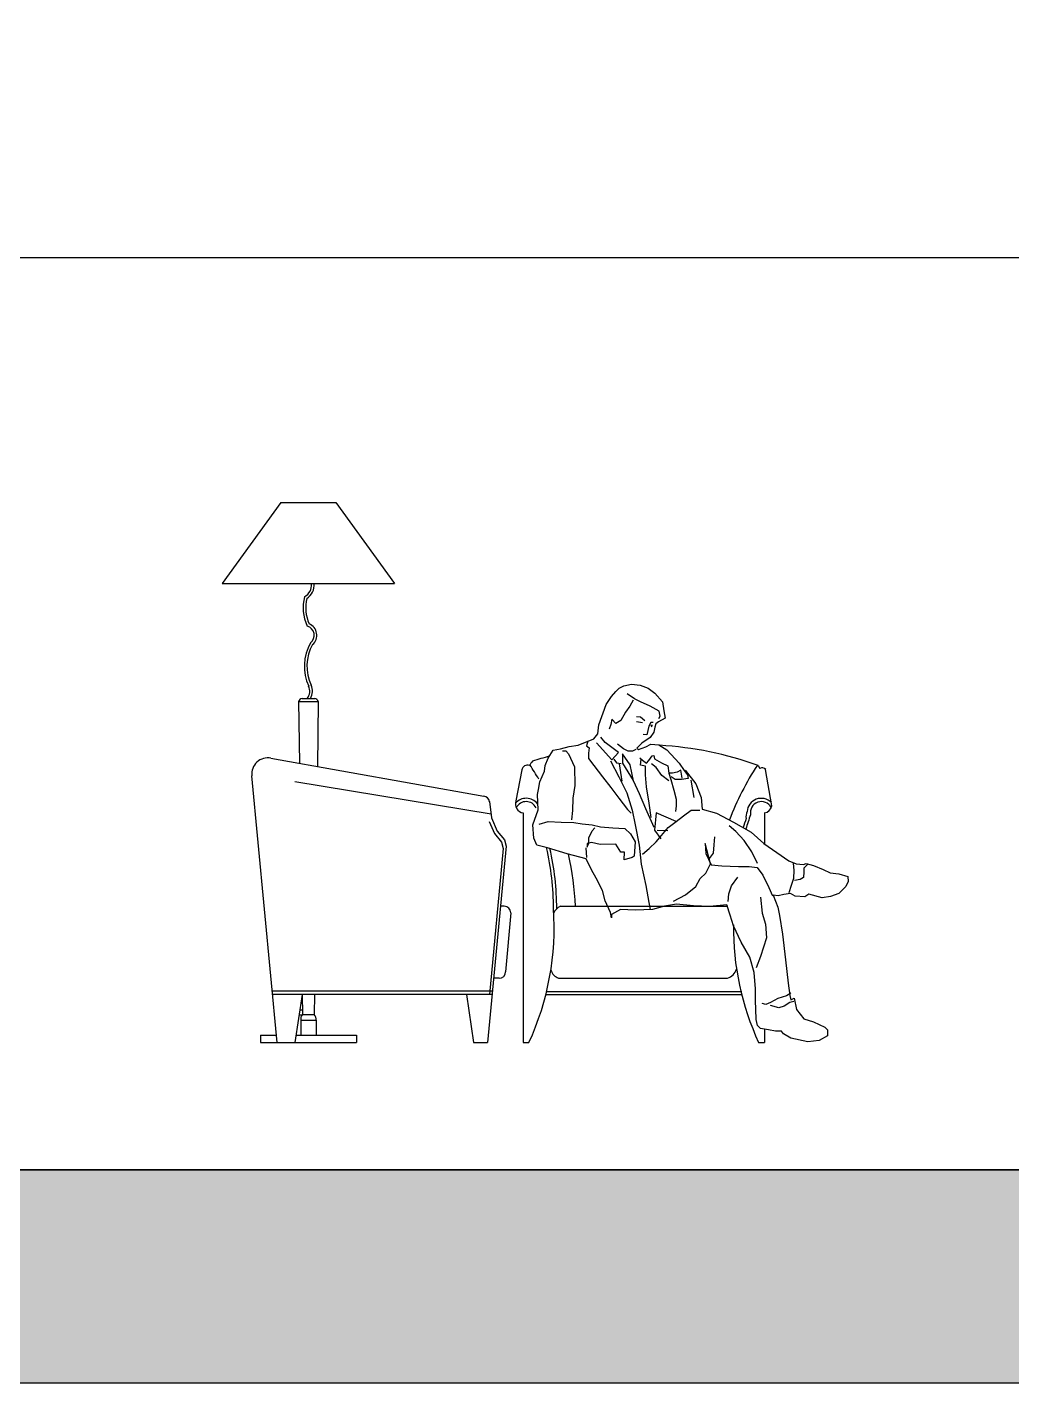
# Model space of a CAD drawing. Header units: millimetres. Extents: x 4532 to 35436, y 20123 to 38427.
# Drawn here: x 22735 to 25745, y 20123 to 24265 of the extents above; entities that cross this region are included whole.
import ezdxf

# ---------------------------------------------------------------- set-up
doc = ezdxf.new("R2010")
doc.units = ezdxf.units.MM
doc.layers.add('www.cad-blocks.net', color=7, linetype='Continuous')

# ---------------------------------------------------------------- blocks, each defined once
blk = doc.blocks.new('A$C0DCF6C46')
for p, q in [((179.4, 1650), (0, 1402.3)), ((179.4, 1650), (0, 1402.3)), ((179.4, 1650), (347.3, 1650)), ((179.4, 1650), (347.3, 1650)), ((347.3, 1650), (526.7, 1402.3)), ((347.3, 1650), (526.7, 1402.3)), ((0, 1402.3), (526.7, 1402.3)), ((0, 1402.3), (526.7, 1402.3)), ((1202.6, 1072.4), (1213.4, 1083.3)), ((1202.6, 1072.4), (1213.4, 1083.3)), ((1213.4, 1083.3), (1227.6, 1090.4)), ((1213.4, 1083.3), (1227.6, 1090.4)), ((1227.6, 1090.4), (1251, 1095.4)), ((1227.6, 1090.4), (1251, 1095.4)), ((1251, 1095.4), (1277.5, 1092)), ((1251, 1095.4), (1277.5, 1092)), ((1277.5, 1092), (1301.8, 1082.8)), ((1277.5, 1092), (1301.8, 1082.8)), ((1301.8, 1082.8), (1321.9, 1067.8)), ((1301.8, 1082.8), (1321.9, 1067.8)), ((233.4, 1042.3), (293.3, 1042.3)), ((233.4, 1042.3), (235.7, 853.7)), ((233.4, 1042.3), (293.3, 1042.3)), ((233.4, 1042.3), (235.7, 853.7)), ((244, 1051.7), (282.6, 1051.7)), ((244, 1051.7), (282.6, 1051.7)), ((293.3, 1042.3), (290.8, 843.9)), ((293.3, 1042.3), (290.8, 843.9)), ((1173.6, 1032.9), (1189.7, 1057.2)), ((1173.6, 1032.9), (1189.7, 1057.2)), ((1189.7, 1057.2), (1202.6, 1072.4)), ((1189.7, 1057.2), (1202.6, 1072.4)), ((1259.7, 1050.3), (1237.5, 1065.3)), ((1259.7, 1050.3), (1237.5, 1065.3)), ((1255.9, 1046.6), (1245.7, 1027.6)), ((1255.9, 1046.6), (1245.7, 1027.6)), ((1278.7, 1041.6), (1259.7, 1050.3)), ((1278.7, 1041.6), (1259.7, 1050.3)), ((1308.3, 1028.1), (1278.7, 1041.6)), ((1308.3, 1028.1), (1278.7, 1041.6)), ((1321.9, 1067.8), (1345.5, 1041.1)), ((1321.9, 1067.8), (1345.5, 1041.1)), ((1345.5, 1041.1), (1350.1, 1013.5)), ((1345.5, 1041.1), (1350.1, 1013.5)), ((1150.8, 970.5), (1173.6, 1032.9)), ((1150.8, 970.5), (1173.6, 1032.9)), ((1232.3, 1009.1), (1218.3, 983.7)), ((1232.3, 1009.1), (1218.3, 983.7)), ((1245.7, 1027.6), (1232.3, 1009.1)), ((1245.7, 1027.6), (1232.3, 1009.1)), ((1277.8, 994.4), (1265.6, 995)), ((1277.8, 994.4), (1265.6, 995)), ((1291.5, 983.2), (1277.8, 994.4)), ((1291.5, 983.2), (1277.8, 994.4)), ((1335.8, 1012.5), (1308.3, 1028.1)), ((1335.8, 1012.5), (1308.3, 1028.1)), ((1334, 990.3), (1338.8, 997.1)), ((1334, 990.3), (1338.8, 997.1)), ((1338.8, 997.1), (1335.8, 1012.5)), ((1338.8, 997.1), (1335.8, 1012.5)), ((1350.1, 1013.5), (1354.2, 991.7)), ((1350.1, 1013.5), (1354.2, 991.7)), ((1147.4, 942.9), (1150.8, 970.5)), ((1147.4, 942.9), (1150.8, 970.5)), ((1188, 972.3), (1182.6, 958)), ((1188, 972.3), (1182.6, 958)), ((1190.8, 987.7), (1188, 972.3)), ((1190.8, 987.7), (1188, 972.3)), ((1202.9, 975.4), (1190.8, 987.7)), ((1202.9, 975.4), (1190.8, 987.7)), ((1218.3, 983.7), (1202.9, 975.4)), ((1218.3, 983.7), (1202.9, 975.4)), ((1266, 980.7), (1284.6, 977.9)), ((1266, 980.7), (1284.6, 977.9)), ((1304.1, 966.6), (1297.6, 940.6)), ((1304.1, 966.6), (1297.6, 940.6)), ((1309.5, 977.7), (1304.1, 966.6)), ((1309.5, 977.7), (1304.1, 966.6)), ((1309.4, 969), (1312.6, 964.7)), ((1314.7, 968.9), (1309.4, 969)), ((1309.4, 969), (1312.6, 964.7)), ((1314.7, 968.9), (1309.4, 969)), ((1317.5, 977.7), (1309.5, 977.7)), ((1317.5, 977.7), (1309.5, 977.7)), ((1322.1, 963.3), (1318.8, 948.5)), ((1322.1, 963.3), (1318.8, 948.5)), ((1324.9, 973.9), (1322.1, 963.3)), ((1324.9, 973.9), (1322.1, 963.3)), ((1333.4, 980.2), (1324.9, 973.9)), ((1333.4, 980.2), (1324.9, 973.9)), ((1354.2, 991.7), (1333.4, 980.2)), ((1354.2, 991.7), (1333.4, 980.2)), ((1087.8, 908.4), (1135.7, 928.2)), ((1087.8, 908.4), (1135.7, 928.2)), ((1117, 920.9), (1113.7, 907.1)), ((1117, 920.9), (1113.7, 907.1)), ((1135.7, 928.2), (1147.4, 942.9)), ((1135.7, 928.2), (1147.4, 942.9)), ((1190.9, 864.1), (1144, 915.9)), ((1190.9, 864.1), (1144, 915.9)), ((1170.4, 917.1), (1156.8, 933.1)), ((1170.4, 917.1), (1156.8, 933.1)), ((1211.2, 886.7), (1170.4, 917.1)), ((1211.2, 886.7), (1170.4, 917.1)), ((1225.9, 897.6), (1208.3, 912.3)), ((1225.9, 897.6), (1208.3, 912.3)), ((1282.5, 914.8), (1267, 899.5)), ((1282.5, 914.8), (1267, 899.5)), ((1307.6, 932.1), (1282.5, 914.8)), ((1307.6, 932.1), (1282.5, 914.8)), ((1297.6, 940.6), (1286.8, 941.4)), ((1297.6, 940.6), (1286.8, 941.4)), ((1295.1, 904.1), (1310, 911.9)), ((1295.1, 904.1), (1310, 911.9)), ((1318.8, 948.5), (1307.6, 932.1)), ((1318.8, 948.5), (1307.6, 932.1)), ((1310, 911.9), (1334.4, 909.6)), ((1310, 911.9), (1334.4, 909.6)), ((995.7, 868.8), (1011.8, 893.6)), ((995.7, 868.8), (1011.8, 893.6)), ((1011.8, 893.6), (1033.6, 897.7)), ((1011.8, 893.6), (1033.6, 897.7)), ((1033.6, 897.7), (1060.7, 904.4)), ((1033.6, 897.7), (1060.7, 904.4)), ((1039.9, 891.8), (1050.5, 891.7)), ((1039.9, 891.8), (1050.5, 891.7)), ((1050.5, 891.7), (1058.4, 882.1)), ((1050.5, 891.7), (1058.4, 882.1)), ((1058.4, 882.1), (1076.1, 842.2)), ((1058.4, 882.1), (1076.1, 842.2)), ((1060.7, 904.4), (1087.8, 908.4)), ((1060.7, 904.4), (1087.8, 908.4)), ((1113.7, 907.1), (1121.7, 900.7)), ((1113.7, 907.1), (1121.7, 900.7)), ((1119.4, 884.3), (1119.3, 867.8)), ((1119.4, 884.3), (1119.3, 867.8)), ((1121.7, 900.7), (1119.4, 884.3)), ((1121.7, 900.7), (1119.4, 884.3)), ((1211.2, 886.7), (1190.9, 864.1)), ((1211.2, 886.7), (1190.9, 864.1)), ((1222.8, 881.9), (1223.6, 853.9)), ((1247, 848.8), (1222.8, 881.9)), ((1222.8, 881.9), (1223.6, 853.9)), ((1247, 848.8), (1222.8, 881.9)), ((1240.6, 890.8), (1225.9, 897.6)), ((1240.6, 890.8), (1225.9, 897.6)), ((1254.3, 890.2), (1240.6, 890.8)), ((1254.3, 890.2), (1240.6, 890.8)), ((1264.4, 895.9), (1254.3, 890.2)), ((1264.4, 895.9), (1254.3, 890.2)), ((1267, 899.5), (1271.7, 895.8)), ((1267, 899.5), (1271.7, 895.8)), ((1271.7, 895.8), (1295.1, 904.1)), ((1271.7, 895.8), (1295.1, 904.1)), ((1303.8, 861.6), (1313.5, 875.8)), ((1303.8, 861.6), (1313.5, 875.8)), ((1313.5, 875.8), (1318.8, 876.9)), ((1313.5, 875.8), (1318.8, 876.9)), ((1318.8, 876.9), (1321.4, 867.3)), ((1318.8, 876.9), (1321.4, 867.3)), ((1334.4, 909.6), (1359.2, 894.6)), ((1334.4, 909.6), (1359.2, 894.6)), ((1359.2, 894.6), (1384, 866.8)), ((1359.2, 894.6), (1384, 866.8)), ((148.7, 869.2), (799.3, 753.3)), ((148.7, 869.2), (799.3, 753.3)), ((970.2, 796.3), (984.8, 829.6)), ((970.2, 796.3), (984.8, 829.6)), ((984.8, 829.6), (986.5, 846.6)), ((984.8, 829.6), (986.5, 846.6)), ((986.5, 846.6), (995.7, 868.8)), ((986.5, 846.6), (995.7, 868.8)), ((1076.1, 842.2), (1077.8, 785.9)), ((1076.1, 842.2), (1077.8, 785.9)), ((1119.3, 867.8), (1135.5, 846.5)), ((1119.3, 867.8), (1135.5, 846.5)), ((1135.5, 846.5), (1162.3, 812.3)), ((1135.5, 846.5), (1162.3, 812.3)), ((1186.6, 860.4), (1212.2, 811.9)), ((1186.6, 860.4), (1212.2, 811.9)), ((1196.7, 865.6), (1204.6, 855)), ((1196.7, 865.6), (1204.6, 855)), ((1204.6, 855), (1219.4, 853.2)), ((1204.6, 855), (1219.4, 853.2)), ((1213.6, 851.7), (1221.1, 799.1)), ((1213.6, 851.7), (1221.1, 799.1)), ((1223.6, 853.9), (1255.4, 801.3)), ((1223.6, 853.9), (1255.4, 801.3)), ((1257.2, 799.9), (1247, 848.8)), ((1257.2, 799.9), (1247, 848.8)), ((1275.8, 869.8), (1284.7, 863.3)), ((1275.8, 869.8), (1284.7, 863.3)), ((1278.8, 848), (1280, 865.5)), ((1278.8, 848), (1280, 865.5)), ((1293.6, 844.7), (1278.8, 848)), ((1293.6, 844.7), (1278.8, 848)), ((1284.7, 863.3), (1296.3, 854.2)), ((1284.7, 863.3), (1296.3, 854.2)), ((1293.9, 818.2), (1293.6, 844.7)), ((1293.9, 818.2), (1293.6, 844.7)), ((1296.3, 854.2), (1303.8, 861.6)), ((1296.3, 854.2), (1303.8, 861.6)), ((1325.9, 840.7), (1312.2, 852)), ((1325.9, 840.7), (1312.2, 852)), ((1321.4, 867.3), (1342.5, 854.4)), ((1321.4, 867.3), (1342.5, 854.4)), ((1343.2, 816.2), (1325.9, 840.7)), ((1343.2, 816.2), (1325.9, 840.7)), ((1342.5, 854.4), (1362, 845.8)), ((1342.5, 854.4), (1362, 845.8)), ((1362, 845.8), (1365, 822.9)), ((1362, 845.8), (1365, 822.9)), ((1384, 866.8), (1396.6, 853.4)), ((1384, 866.8), (1396.6, 853.4)), ((1401.2, 832.2), (1390.5, 825.9)), ((1401.2, 832.2), (1390.5, 825.9)), ((1396.6, 853.4), (1411.8, 831)), ((1396.6, 853.4), (1411.8, 831)), ((1405.2, 808.3), (1401.2, 832.2)), ((1405.2, 808.3), (1401.2, 832.2)), ((1411.8, 831), (1422.3, 818.2)), ((1411.8, 831), (1422.3, 818.2)), ((1414.4, 832.1), (1447.5, 790.5)), ((1414.4, 832.1), (1447.5, 790.5)), ((167.7, 0), (90.2, 815.3)), ((167.7, 0), (90.2, 815.3)), ((821.8, 697.8), (222.3, 796.3)), ((821.8, 697.8), (222.3, 796.3)), ((966.3, 773.5), (970.2, 796.3)), ((966.3, 773.5), (970.2, 796.3)), ((1162.3, 812.3), (1187.5, 779.8)), ((1162.3, 812.3), (1187.5, 779.8)), ((1212.2, 811.9), (1236.7, 763.5)), ((1212.2, 811.9), (1236.7, 763.5)), ((1275.4, 760.5), (1257.2, 799.9)), ((1275.4, 760.5), (1257.2, 799.9)), ((1296.3, 781), (1293.9, 818.2)), ((1296.3, 781), (1293.9, 818.2)), ((1364.9, 799.6), (1343.2, 816.2)), ((1364.9, 799.6), (1343.2, 816.2)), ((1376.2, 822.8), (1365, 822.9)), ((1365, 822.9), (1371.3, 804.3)), ((1376.2, 822.8), (1365, 822.9)), ((1365, 822.9), (1371.3, 804.3)), ((1371.3, 804.3), (1380.5, 770.8)), ((1371.3, 804.3), (1380.5, 770.8)), ((1384, 803.7), (1372.4, 811.7)), ((1384, 803.7), (1372.4, 811.7)), ((1390.5, 825.9), (1376.2, 822.8)), ((1390.5, 825.9), (1376.2, 822.8)), ((1403.6, 803.5), (1384, 803.7)), ((1403.6, 803.5), (1384, 803.7)), ((1423.8, 807.1), (1403.6, 803.5)), ((1423.8, 807.1), (1403.6, 803.5)), ((1422.3, 818.2), (1423.8, 807.1)), ((1422.3, 818.2), (1423.8, 807.1)), ((1431.7, 801.7), (1440.8, 748.6)), ((1431.7, 801.7), (1440.8, 748.6)), ((1447.5, 790.5), (1463.6, 748.4)), ((1447.5, 790.5), (1463.6, 748.4)), ((963, 758.2), (966.3, 773.5)), ((963, 758.2), (966.3, 773.5)), ((965.8, 711), (963, 758.2)), ((965.8, 711), (963, 758.2)), ((1071.1, 747.3), (1070.3, 709.1)), ((1071.1, 747.3), (1070.3, 709.1)), ((1077.8, 785.9), (1071.1, 747.3)), ((1077.8, 785.9), (1071.1, 747.3)), ((1187.5, 779.8), (1212.2, 747.2)), ((1187.5, 779.8), (1212.2, 747.2)), ((1212.2, 747.2), (1239, 712)), ((1212.2, 747.2), (1239, 712)), ((1236.7, 763.5), (1253.3, 709.8)), ((1236.7, 763.5), (1253.3, 709.8)), ((1294.7, 714.7), (1275.4, 760.5)), ((1294.7, 714.7), (1275.4, 760.5)), ((1304.4, 731.6), (1296.3, 781)), ((1304.4, 731.6), (1296.3, 781)), ((1380.5, 770.8), (1387.2, 743.7)), ((1380.5, 770.8), (1387.2, 743.7)), ((1463.6, 748.4), (1467.1, 713.4)), ((1463.6, 748.4), (1467.1, 713.4)), ((816.5, 736.2), (823.2, 687.2)), ((816.5, 736.2), (823.2, 687.2)), ((949, 665.5), (965.8, 711)), ((949, 665.5), (965.8, 711)), ((1070.3, 709.1), (1067.4, 681)), ((1070.3, 709.1), (1067.4, 681)), ((1239, 712), (1250, 700.8)), ((1239, 712), (1250, 700.8)), ((1253.3, 709.8), (1262, 665.7)), ((1253.3, 709.8), (1262, 665.7)), ((1319.7, 657.3), (1294.7, 714.7)), ((1319.7, 657.3), (1294.7, 714.7)), ((1310.9, 687.6), (1304.4, 731.6)), ((1310.9, 687.6), (1304.4, 731.6)), ((1387.1, 723), (1385.3, 706.1)), ((1387.1, 723), (1385.3, 706.1)), ((1387.2, 743.7), (1387.1, 723)), ((1387.2, 743.7), (1387.1, 723)), ((1410.2, 693.1), (1433.6, 709.9)), ((1410.2, 693.1), (1433.6, 709.9)), ((1433.6, 709.9), (1459.6, 709.7)), ((1433.6, 709.9), (1459.6, 709.7)), ((1467.1, 713.4), (1510.5, 701.4)), ((1467.1, 713.4), (1510.5, 701.4)), ((816.1, 675.1), (831.6, 638.4)), ((816.1, 675.1), (831.6, 638.4)), ((823.2, 687.2), (840.7, 645.7)), ((823.2, 687.2), (840.7, 645.7)), ((952.4, 624.6), (949, 665.5)), ((952.4, 624.6), (949, 665.5)), ((968.1, 667.4), (995.8, 675.7)), ((968.1, 667.4), (995.8, 675.7)), ((995.8, 675.7), (1036.1, 673.3)), ((995.8, 675.7), (1036.1, 673.3)), ((1036.1, 673.3), (1074.2, 672.4)), ((1036.1, 673.3), (1074.2, 672.4)), ((1074.2, 672.4), (1099.7, 668.5)), ((1074.2, 672.4), (1099.7, 668.5)), ((1099.7, 668.5), (1130.9, 665.6)), ((1099.7, 668.5), (1130.9, 665.6)), ((1130.9, 665.6), (1156.4, 659.6)), ((1130.9, 665.6), (1156.4, 659.6)), ((1262, 665.7), (1274.2, 603)), ((1262, 665.7), (1274.2, 603)), ((1325.9, 701.8), (1321.2, 649.3)), ((1325.9, 701.8), (1321.2, 649.3)), ((1387.8, 675.8), (1325.9, 701.8)), ((1387.8, 675.8), (1325.9, 701.8)), ((1362.7, 657.4), (1387.8, 675.8)), ((1362.7, 657.4), (1387.8, 675.8)), ((1387.8, 675.8), (1410.2, 693.1)), ((1387.8, 675.8), (1410.2, 693.1)), ((1510.5, 701.4), (1562.3, 673.9)), ((1510.5, 701.4), (1562.3, 673.9)), ((1562.3, 673.9), (1616.6, 642.7)), ((1562.3, 673.9), (1616.6, 642.7)), ((831.6, 638.4), (853.4, 612.1)), ((831.6, 638.4), (853.4, 612.1)), ((840.7, 645.7), (862.6, 619.4)), ((840.7, 645.7), (862.6, 619.4)), ((961.2, 603.3), (952.4, 624.6)), ((961.2, 603.3), (952.4, 624.6)), ((1119.9, 607.9), (1120.6, 625.4)), ((1119.9, 607.9), (1120.6, 625.4)), ((1120.6, 625.4), (1130.3, 647.1)), ((1120.6, 625.4), (1130.3, 647.1)), ((1130.3, 647.1), (1138.8, 656.6)), ((1130.3, 647.1), (1138.8, 656.6)), ((1156.4, 659.6), (1194, 656.7)), ((1156.4, 659.6), (1194, 656.7)), ((1194, 656.7), (1230, 653.7)), ((1194, 656.7), (1230, 653.7)), ((1230, 653.7), (1248, 637.7)), ((1230, 653.7), (1248, 637.7)), ((1248, 637.7), (1261.6, 613.2)), ((1248, 637.7), (1261.6, 613.2)), ((1321.2, 649.3), (1340.1, 623.1)), ((1321.2, 649.3), (1340.1, 623.1)), ((1325.7, 613.7), (1342.9, 632.7)), ((1325.7, 613.7), (1342.9, 632.7)), ((1361.5, 647.4), (1329.7, 647.6)), ((1361.5, 647.4), (1329.7, 647.6)), ((1342.9, 632.7), (1362.7, 657.4)), ((1342.9, 632.7), (1362.7, 657.4)), ((1503.4, 603.8), (1505.1, 628.7)), ((1503.4, 603.8), (1505.1, 628.7)), ((1569.5, 644.7), (1548.9, 662.4)), ((1569.5, 644.7), (1548.9, 662.4)), ((1595.2, 618), (1569.5, 644.7)), ((1595.2, 618), (1569.5, 644.7)), ((1616.6, 642.7), (1655.6, 607.9)), ((1616.6, 642.7), (1655.6, 607.9)), ((867.8, 600.3), (810.7, 0)), ((867.8, 600.3), (810.7, 0)), ((858.7, 592.9), (816.6, 146.6)), ((858.7, 592.9), (816.6, 146.6)), ((853.4, 612.1), (858.7, 592.9)), ((853.4, 612.1), (858.7, 592.9)), ((862.6, 619.4), (867.8, 600.3)), ((862.6, 619.4), (867.8, 600.3)), ((994.1, 595.1), (961.2, 603.3)), ((994.1, 595.1), (961.2, 603.3)), ((1053.9, 576.6), (994.1, 595.1)), ((1053.9, 576.6), (994.1, 595.1)), ((1111.3, 595.2), (1113.2, 565.5)), ((1111.3, 595.2), (1113.2, 565.5)), ((1115.1, 607.9), (1115, 596.8)), ((1115.1, 607.9), (1115, 596.8)), ((1128.9, 611.5), (1115.1, 607.9)), ((1128.9, 611.5), (1115.1, 607.9)), ((1115.6, 599.4), (1119.9, 607.9)), ((1115.6, 599.4), (1119.9, 607.9)), ((1154.9, 605), (1128.9, 611.5)), ((1154.9, 605), (1128.9, 611.5)), ((1202.6, 606.7), (1154.9, 605)), ((1202.6, 606.7), (1154.9, 605)), ((1217.8, 581.7), (1202.6, 606.7)), ((1217.8, 581.7), (1202.6, 606.7)), ((1228.9, 581.6), (1217.8, 581.7)), ((1228.9, 581.6), (1217.8, 581.7)), ((1228.2, 558.8), (1228.9, 581.6)), ((1228.2, 558.8), (1228.9, 581.6)), ((1261.6, 613.2), (1259.1, 569.7)), ((1261.6, 613.2), (1259.1, 569.7)), ((1274.2, 603), (1280.6, 545.6)), ((1274.2, 603), (1280.6, 545.6)), ((1284.6, 575.8), (1304.9, 592.7)), ((1284.6, 575.8), (1304.9, 592.7)), ((1304.9, 592.7), (1325.7, 613.7)), ((1304.9, 592.7), (1325.7, 613.7)), ((1475.8, 608.8), (1478.2, 578)), ((1491.8, 546.1), (1475.8, 608.8)), ((1475.8, 608.8), (1478.2, 578)), ((1491.8, 546.1), (1475.8, 608.8)), ((1501, 578.9), (1503.4, 603.8)), ((1501, 578.9), (1503.4, 603.8)), ((1618.8, 582.8), (1595.2, 618)), ((1618.8, 582.8), (1595.2, 618)), ((1635.5, 547.1), (1618.8, 582.8)), ((1635.5, 547.1), (1618.8, 582.8)), ((1655.6, 607.9), (1695.2, 580.6)), ((1655.6, 607.9), (1695.2, 580.6)), ((1695.2, 580.6), (1732.1, 555.4)), ((1695.2, 580.6), (1732.1, 555.4)), ((1112.1, 561.3), (1053.9, 576.6)), ((1112.1, 561.3), (1053.9, 576.6)), ((1128.3, 528.3), (1112.1, 561.3)), ((1128.3, 528.3), (1112.1, 561.3)), ((1252.7, 566), (1228.2, 558.8)), ((1252.7, 566), (1228.2, 558.8)), ((1259.1, 569.7), (1252.7, 566)), ((1259.1, 569.7), (1252.7, 566)), ((1280.6, 545.6), (1294.5, 479.8)), ((1280.6, 545.6), (1294.5, 479.8)), ((1478.2, 578), (1493.9, 543.4)), ((1478.2, 578), (1493.9, 543.4)), ((1478.3, 517.6), (1491.8, 546.1)), ((1478.3, 517.6), (1491.8, 546.1)), ((1489.2, 562.6), (1501, 578.9)), ((1489.2, 562.6), (1501, 578.9)), ((1493.9, 543.4), (1527.3, 540.5)), ((1493.9, 543.4), (1527.3, 540.5)), ((1527.3, 540.5), (1578.2, 538)), ((1527.3, 540.5), (1578.2, 538)), ((1732.1, 555.4), (1753.8, 546.2)), ((1732.1, 555.4), (1753.8, 546.2)), ((1747.8, 525.5), (1746.4, 548.4)), ((1747.8, 525.5), (1746.4, 548.4)), ((1753.8, 546.2), (1776.6, 543.9)), ((1753.8, 546.2), (1776.6, 543.9)), ((1776.6, 543.9), (1784.6, 547)), ((1776.6, 543.9), (1784.6, 547)), ((1788.3, 543.8), (1777, 533.3)), ((1788.3, 543.8), (1777, 533.3)), ((1784.6, 547), (1807.3, 541.5)), ((1784.6, 547), (1807.3, 541.5)), ((1807.3, 541.5), (1836.4, 528.5)), ((1807.3, 541.5), (1836.4, 528.5)), ((1142.4, 502.7), (1128.3, 528.3)), ((1142.4, 502.7), (1128.3, 528.3)), ((1162.3, 464.9), (1142.4, 502.7)), ((1162.3, 464.9), (1142.4, 502.7)), ((1447.7, 477), (1460.7, 501.8)), ((1447.7, 477), (1460.7, 501.8)), ((1460.7, 501.8), (1478.3, 517.6)), ((1460.7, 501.8), (1478.3, 517.6)), ((1556.5, 478.8), (1575.3, 505.7)), ((1556.5, 478.8), (1575.3, 505.7)), ((1578.2, 538), (1610.5, 537.7)), ((1578.2, 538), (1610.5, 537.7)), ((1610.5, 537.7), (1634.4, 534.9)), ((1610.5, 537.7), (1634.4, 534.9)), ((1634.4, 534.9), (1652.2, 511.4)), ((1634.4, 534.9), (1652.2, 511.4)), ((1652.2, 511.4), (1671, 474.2)), ((1652.2, 511.4), (1671, 474.2)), ((1740, 481), (1747.1, 502.7)), ((1740, 481), (1747.1, 502.7)), ((1747.1, 502.7), (1747.8, 525.5)), ((1747.1, 502.7), (1747.8, 525.5)), ((1766.2, 498.3), (1749.2, 494.8)), ((1766.2, 498.3), (1749.2, 494.8)), ((1776.8, 504.6), (1766.2, 498.3)), ((1776.8, 504.6), (1766.2, 498.3)), ((1777, 522.1), (1776.8, 504.6)), ((1777, 522.1), (1776.8, 504.6)), ((1777, 533.3), (1777, 522.1)), ((1777, 533.3), (1777, 522.1)), ((1836.4, 528.5), (1857.6, 518.8)), ((1836.4, 528.5), (1857.6, 518.8)), ((1857.6, 518.8), (1884.1, 516)), ((1857.6, 518.8), (1884.1, 516)), ((1884.1, 516), (1912.1, 507.8)), ((1884.1, 516), (1912.1, 507.8)), ((1912.1, 507.8), (1913, 492.4)), ((1912.1, 507.8), (1913, 492.4)), ((1170.5, 433.5), (1162.3, 464.9)), ((1170.5, 433.5), (1162.3, 464.9)), ((1294.5, 479.8), (1303.6, 427.7)), ((1294.5, 479.8), (1303.6, 427.7)), ((1415.7, 451.8), (1447.7, 477)), ((1415.7, 451.8), (1447.7, 477)), ((1547.8, 455), (1556.5, 478.8)), ((1547.8, 455), (1556.5, 478.8)), ((1671, 474.2), (1681.4, 448.6)), ((1671, 474.2), (1681.4, 448.6)), ((1732.4, 458.3), (1740, 481)), ((1732.4, 458.3), (1740, 481)), ((1884.1, 456), (1859.1, 446.7)), ((1884.1, 456), (1859.1, 446.7)), ((1906, 476.6), (1884.1, 456)), ((1906, 476.6), (1884.1, 456)), ((1913, 492.4), (1906, 476.6)), ((1913, 492.4), (1906, 476.6)), ((862, 416.6), (851.4, 416.6)), ((862, 416.6), (851.4, 416.6)), ((1186.7, 397.9), (1170.5, 433.5)), ((1186.7, 397.9), (1170.5, 433.5)), ((1303.6, 427.7), (1308.2, 407)), ((1303.6, 427.7), (1308.2, 407)), ((1351.8, 416.7), (1315.1, 406.4)), ((1351.8, 416.7), (1315.1, 406.4)), ((1388.4, 423.3), (1351.8, 416.7)), ((1388.4, 423.3), (1351.8, 416.7)), ((1379, 432.4), (1415.7, 451.8)), ((1379, 432.4), (1415.7, 451.8)), ((1440.4, 418.1), (1388.4, 423.3)), ((1440.4, 418.1), (1388.4, 423.3)), ((1490.2, 415.6), (1440.4, 418.1)), ((1490.2, 415.6), (1440.4, 418.1)), ((1542.2, 420.5), (1490.2, 415.6)), ((1542.2, 420.5), (1490.2, 415.6)), ((1552.6, 389.1), (1542.2, 420.5)), ((1552.6, 389.1), (1542.2, 420.5)), ((1546.6, 431.1), (1547.8, 455)), ((1546.6, 431.1), (1547.8, 455)), ((1645.3, 444.1), (1649.7, 395.3)), ((1645.3, 444.1), (1649.7, 395.3)), ((1683.6, 450.7), (1697.6, 414)), ((1699.5, 448.5), (1683.6, 450.7)), ((1683.6, 450.7), (1697.6, 414)), ((1699.5, 448.5), (1683.6, 450.7)), ((1715.9, 452.6), (1699.5, 448.5)), ((1715.9, 452.6), (1699.5, 448.5)), ((1736.6, 455.1), (1715.9, 452.6)), ((1736.6, 455.1), (1715.9, 452.6)), ((1750.9, 447.5), (1736.6, 455.1)), ((1750.9, 447.5), (1736.6, 455.1)), ((1780.1, 445.7), (1750.9, 447.5)), ((1780.1, 445.7), (1750.9, 447.5)), ((1792.3, 453.6), (1780.1, 445.7)), ((1792.3, 453.6), (1780.1, 445.7)), ((1833.1, 442.1), (1792.3, 453.6)), ((1833.1, 442.1), (1792.3, 453.6)), ((1859.1, 446.7), (1833.1, 442.1)), ((1859.1, 446.7), (1833.1, 442.1)), ((882, 396.6), (866.1, 216.6)), ((882, 396.6), (866.1, 216.6)), ((1189.7, 380.9), (1186.7, 397.9)), ((1189.7, 380.9), (1186.7, 397.9)), ((1189.8, 391.5), (1189.7, 380.9)), ((1189.8, 391.5), (1189.7, 380.9)), ((1217.5, 406.6), (1189.8, 391.5)), ((1217.5, 406.6), (1189.8, 391.5)), ((1262, 404.2), (1217.5, 406.6)), ((1262, 404.2), (1217.5, 406.6)), ((1315.1, 406.4), (1262, 404.2)), ((1315.1, 406.4), (1262, 404.2)), ((1563, 357.2), (1552.6, 389.1)), ((1563, 357.2), (1552.6, 389.1)), ((1649.7, 395.3), (1660.1, 361.8)), ((1649.7, 395.3), (1660.1, 361.8)), ((1697.6, 414), (1703.2, 388)), ((1697.6, 414), (1703.2, 388)), ((1703.2, 388), (1711.8, 331.7)), ((1703.2, 388), (1711.8, 331.7)), ((1585.9, 307.2), (1563, 357.2)), ((1585.9, 307.2), (1563, 357.2)), ((1660.1, 361.8), (1662.9, 319.9)), ((1660.1, 361.8), (1662.9, 319.9)), ((1711.8, 331.7), (1721.8, 252.6)), ((1711.8, 331.7), (1721.8, 252.6)), ((1612.6, 261.4), (1585.9, 307.2)), ((1612.6, 261.4), (1585.9, 307.2)), ((1662.9, 319.9), (1645.5, 263.2)), ((1662.9, 319.9), (1645.5, 263.2)), ((1625.5, 214.1), (1612.6, 261.4)), ((1625.5, 214.1), (1612.6, 261.4)), ((1645.5, 263.2), (1632, 228.9)), ((1645.5, 263.2), (1632, 228.9)), ((1721.8, 252.6), (1729.7, 181.9)), ((1721.8, 252.6), (1729.7, 181.9)), ((1629.9, 164.2), (1625.5, 214.1)), ((1629.9, 164.2), (1625.5, 214.1)), ((846.1, 196.6), (829.9, 196.6)), ((846.1, 196.6), (829.9, 196.6)), ((1729.7, 181.9), (1734.7, 143.7)), ((1729.7, 181.9), (1734.7, 143.7)), ((825, 157.1), (152.8, 157.1)), ((825, 157.1), (152.8, 157.1)), ((825, 146.6), (153.8, 146.6)), ((825, 146.6), (153.8, 146.6)), ((243.8, 146.6), (221.9, 0)), ((243.8, 146.6), (221.9, 0)), ((244.6, 146.6), (245.3, 86.3)), ((244.6, 146.6), (245.3, 86.3)), ((282.1, 146.6), (281.3, 86.3)), ((282.1, 146.6), (281.3, 86.3)), ((746.4, 146.6), (768.4, 0)), ((746.4, 146.6), (768.4, 0)), ((1630.1, 127.6), (1629.9, 164.2)), ((1630.1, 127.6), (1629.9, 164.2)), ((1631, 102.1), (1630.1, 127.6)), ((1631, 102.1), (1630.1, 127.6)), ((1698.1, 135), (1675.7, 123)), ((1698.1, 135), (1675.7, 123)), ((1724.1, 142.7), (1698.1, 135)), ((1724.1, 142.7), (1698.1, 135)), ((1737.4, 151.1), (1724.1, 142.7)), ((1737.4, 151.1), (1724.1, 142.7)), ((1734.7, 143.7), (1737.8, 131)), ((1734.7, 143.7), (1737.8, 131)), ((1747.3, 126.1), (1735.1, 122.5)), ((1747.3, 126.1), (1735.1, 122.5)), ((1737.8, 131), (1747.9, 135.7)), ((1737.8, 131), (1747.9, 135.7)), ((1747.9, 135.7), (1755.6, 101.1)), ((1747.9, 135.7), (1755.6, 101.1)), ((234.6, 85), (244.2, 85)), ((234.6, 85), (244.2, 85)), ((236.8, 100), (245.2, 100)), ((236.8, 100), (245.2, 100)), ((245.3, 86.3), (281.3, 86.3)), ((245.3, 86.3), (281.3, 86.3)), ((1632.3, 70.8), (1631, 102.1)), ((1632.3, 70.8), (1631, 102.1)), ((1661.3, 116.7), (1650.2, 119.5)), ((1661.3, 116.7), (1650.2, 119.5)), ((1675.7, 123), (1661.3, 116.7)), ((1675.7, 123), (1661.3, 116.7)), ((1701, 106.3), (1675.6, 113.9)), ((1701, 106.3), (1675.6, 113.9)), ((1717, 111.5), (1701, 106.3)), ((1717, 111.5), (1701, 106.3)), ((1735.1, 122.5), (1717, 111.5)), ((1735.1, 122.5), (1717, 111.5)), ((1755.6, 101.1), (1777.7, 72.3)), ((1755.6, 101.1), (1777.7, 72.3)), ((239.8, 68.3), (239.8, 22.5)), ((239.8, 68.3), (286.9, 68.3)), ((239.8, 68.3), (239.8, 22.5)), ((239.8, 68.3), (286.9, 68.3)), ((286.9, 68.3), (286.9, 22.5)), ((286.9, 68.3), (286.9, 22.5)), ((1635.9, 52.2), (1632.3, 70.8)), ((1635.9, 52.2), (1632.3, 70.8)), ((1645.4, 43.1), (1635.9, 52.2)), ((1645.4, 43.1), (1635.9, 52.2)), ((1669.2, 38.7), (1645.4, 43.1)), ((1669.2, 38.7), (1645.4, 43.1)), ((1777.7, 72.3), (1806.8, 63.6)), ((1777.7, 72.3), (1806.8, 63.6)), ((1806.8, 63.6), (1841.7, 47.4)), ((1806.8, 63.6), (1841.7, 47.4)), ((1841.7, 47.4), (1849.6, 39.4)), ((1841.7, 47.4), (1849.6, 39.4)), ((116.8, 22.5), (116.8, 0)), ((116.8, 22.5), (165.6, 22.5)), ((116.8, 22.5), (116.8, 0)), ((116.8, 22.5), (165.6, 22.5)), ((225.2, 22.5), (409.9, 22.5)), ((225.2, 22.5), (409.9, 22.5)), ((409.9, 22.5), (409.9, 0)), ((409.9, 22.5), (409.9, 0)), ((1691.4, 35.3), (1669.2, 38.7)), ((1691.4, 35.3), (1669.2, 38.7)), ((1709, 35.2), (1691.4, 35.3)), ((1709, 35.2), (1691.4, 35.3)), ((1715.3, 26.6), (1709, 35.2)), ((1715.3, 26.6), (1709, 35.2)), ((1738, 13.7), (1715.3, 26.6)), ((1738, 13.7), (1715.3, 26.6)), ((1789.3, 2.7), (1738, 13.7)), ((1789.3, 2.7), (1738, 13.7)), ((1824.4, 6.7), (1789.3, 2.7)), ((1824.4, 6.7), (1789.3, 2.7)), ((1849.4, 20.8), (1824.4, 6.7)), ((1849.4, 20.8), (1824.4, 6.7)), ((1849.6, 39.4), (1849.4, 20.8)), ((1849.6, 39.4), (1849.4, 20.8)), ((116.8, 0), (409.9, 0)), ((116.8, 0), (409.9, 0))]:
    blk.add_line(p, q)
at = {"linetype": 'Continuous'}
for p, q in [((915.2, 833), (897.4, 738.2)), ((915.2, 833), (897.4, 738.2)), ((1637.6, 846.8), (1643.1, 837.5)), ((1637.6, 846.8), (1643.1, 837.5)), ((1680.1, 723.7), (1660.3, 834.6)), ((1680.1, 723.7), (1660.3, 834.6)), ((919.8, 701.9), (919.8, 0)), ((919.8, 701.9), (919.8, 0)), ((1656.8, 701.9), (1656.8, 607.1)), ((1656.8, 701.9), (1656.8, 607.1)), ((1033.5, 416.6), (1544.9, 416.6)), ((1033.5, 416.6), (1544.9, 416.6)), ((1028.1, 196.6), (1544.2, 196.6)), ((1028.1, 196.6), (1544.2, 196.6)), ((989.7, 156.6), (1587.6, 156.6)), ((989.7, 156.6), (1587.6, 156.6)), ((989.7, 146.6), (1587.6, 146.6)), ((989.7, 146.6), (1587.6, 146.6)), ((1656.8, 41), (1656.8, 0)), ((1656.8, 41), (1656.8, 0)), ((919.8, 0), (937.1, 0)), ((919.8, 0), (937.1, 0)), ((1639.4, 0), (1656.8, 0)), ((1639.4, 0), (1656.8, 0))]:
    blk.add_line(p, q, dxfattribs=at)
for centre, radius, start, end in [((232.2, 1398.2), 40.9, 298.591, 4.7801), ((232.2, 1398.2), 40.9, 298.591, 4.7801), ((232.2, 1398.2), 48.9, 302.7794, 4.7801), ((232.2, 1398.2), 48.9, 302.7794, 4.7801), ((374.6, 1328.2), 127.4, 164.5089, 205.7991), ((374.6, 1328.2), 127.4, 164.5089, 205.7991), ((374.6, 1328.2), 119.4, 166.0279, 204.234), ((374.6, 1328.2), 119.4, 166.0279, 204.234), ((251.6, 1244.5), 29.4, 308.7103, 73.8033), ((251.6, 1244.5), 29.4, 308.7103, 73.8033), ((251.6, 1244.5), 37.4, 311.1929, 67.9822), ((251.6, 1244.5), 37.4, 311.1929, 67.9822), ((395.6, 1149.4), 144.8, 150.115, 204.7751), ((395.6, 1149.4), 144.8, 150.115, 204.7751), ((395.6, 1149.4), 136.8, 150.7005, 204.7627), ((395.6, 1149.4), 136.8, 150.7005, 204.7627), ((231.9, 1073.6), 35.6, 321.9956, 25.2261), ((231.9, 1073.6), 35.6, 321.9956, 25.2261), ((231.9, 1073.6), 43.6, 329.6961, 25.182), ((231.9, 1073.6), 43.6, 329.6961, 25.182), ((246.1, 1038.6), 13.2, 98.8052, 163.9237), ((246.1, 1038.6), 13.2, 98.8052, 163.9237), ((280.6, 1038.6), 13.2, 16.0763, 81.1948), ((280.6, 1038.6), 13.2, 16.0763, 81.1948), ((139.9, 820), 50, 79.8912, 185.4337), ((139.9, 820), 50, 79.8912, 185.4337), ((796.6, 733.4), 20, 7.8584, 82.4843), ((796.6, 733.4), 20, 7.8584, 82.4843), ((2392.2, 407.9), 838, 160.7403, 162.7196), ((2392.2, 407.9), 838, 160.7403, 162.7196), ((862, 396.6), 20, 0, 90), ((862, 396.6), 20, 0, 90), ((846.1, 216.6), 20, 270, 0), ((846.1, 216.6), 20, 270, 0), ((262.7, 71.1), 23.1, 138.7741, 186.8798), ((262.7, 71.1), 23.1, 138.7741, 186.8798), ((263.9, 71.1), 23.1, 353.1202, 41.2259), ((263.9, 71.1), 23.1, 353.1202, 41.2259)]:
    blk.add_arc(centre, radius, start, end)
for centre, radius, start, end in [((1273.4, -169.1), 1079.2, 104.7019, 107.5271), ((1273.4, -169.1), 1079.2, 104.7019, 107.5271), ((1273.4, -169.1), 1079.2, 70.279, 86.636), ((1273.4, -169.1), 1079.2, 70.279, 86.636), ((933.1, 829.6), 18.2, 70.9411, 169.1012), ((933.1, 829.6), 18.2, 70.9411, 169.1012), ((1047.8, 778.9), 128.2, 140.7938, 148.0496), ((1047.8, 778.9), 128.2, 140.7938, 148.0496), ((241, 385.5), 838.8, 30.0042, 33.5227), ((241, 385.5), 838.8, 30.0042, 33.5227), ((2335, 385.5), 838.2, 146.5555, 159.4144), ((2335, 385.5), 838.2, 146.5555, 159.4144), ((1650.3, 825), 14.4, 42.1894, 120.2274), ((1650.3, 825), 14.4, 42.1894, 120.2274), ((929, 702.9), 43.5, 37.8135, 139.3209), ((929, 702.9), 43.5, 37.8135, 139.3209), ((1647.6, 702.9), 43.5, 45.0789, 176.3198), ((1647.6, 702.9), 43.5, 45.0789, 176.3198), ((923.6, 729.2), 27.6, 161.105, 262.178), ((923.6, 729.2), 27.6, 161.105, 262.178), ((929, 702.9), 33.5, 26.3854, 153.1276), ((929, 702.9), 33.5, 26.3854, 153.1276), ((1639.4, 689.8), 38.7, 155.7528, 188.1441), ((1639.4, 689.8), 38.7, 155.7528, 188.1441), ((1647.6, 702.9), 33.5, 26.8724, 191.3689), ((1647.6, 702.9), 33.5, 26.8724, 191.3689), ((1653, 729.2), 27.6, 277.822, 348.4179), ((1653, 729.2), 27.6, 277.822, 348.4179), ((2420.3, 406.7), 856.1, 160.2245, 163.3332), ((2420.3, 406.7), 856.1, 160.2245, 163.3332), ((156.3, 406.7), 856.1, 0.182, 12.766), ((156.3, 406.7), 856.1, 0.182, 12.766), ((176.7, 406.6), 845.7, 0.1617, 12.7147), ((176.7, 406.6), 845.7, 0.1617, 12.7147), ((241, 385.5), 838.8, 2.1238, 13.0913), ((241, 385.5), 838.8, 2.1238, 13.0913), ((1052.6, 376.5), 44.4, 115.3918, 154.207), ((1052.6, 376.5), 44.4, 115.3918, 154.207), ((178.3, 351), 836.1, 335.1756, 4.0003), ((178.3, 351), 836.1, 335.1756, 4.0003), ((2398.3, 351), 836.1, 179.4209, 204.8244), ((2398.3, 351), 836.1, 179.4209, 204.8244), ((1045.3, 237.5), 44.4, 202.0254, 247.0946), ((1045.3, 237.5), 44.4, 202.0254, 247.0946), ((1529.6, 238.5), 44.4, 289.1171, 341.8054), ((1529.6, 238.5), 44.4, 289.1171, 341.8054)]:
    blk.add_arc(centre, radius, start, end, dxfattribs=at)
blk = doc.blocks.new('A$C4223307F')
blk.add_line((768.4, 0), (810.7, 0))
blk.add_blockref('A$C0DCF6C46', (0, 0))
blk = doc.blocks.new('A$C061F63B6')
blk.add_blockref('A$C4223307F', (0, 0))
blk = doc.blocks.new('FORMAT')
at = {"true_color": 0x546d8e}
h = blk.add_hatch(color=155, dxfattribs=at)
h.set_gradient(color1=(68, 68, 68), color2=(84, 109, 142), tint=1)
h.paths.add_polyline_path([(35436.4, 20123.2), (35436.4, 20773.9), (7050.7, 20773.9), (7050.7, 20123.2)])
h.paths.add_polyline_path([(25807.2, 20324.4), (35078.6, 20324.4), (35078.6, 20624.4), (25807.2, 20624.4)], flags=24)
at = {"color": 155, "true_color": 0x546d8e}
for p, q in [((7050.7, 23560.9), (35436.4, 23560.9)), ((7050.7, 20773.9), (35436.4, 20773.9)), ((35436.4, 20773.9), (7050.7, 20773.9)), ((7050.7, 20773.9), (35436.4, 20773.9)), ((7050.7, 20123.2), (35436.4, 20123.2))]:
    blk.add_line(p, q, dxfattribs=at)
blk.add_line((7050.7, 20773.9), (35436.4, 20773.9))
blk.add_lwpolyline([(35436.4, 20773.9), (7050.7, 20773.9), (7050.7, 37703.8), (35436.4, 37703.8)], close=True, dxfattribs=at)

msp = doc.modelspace()

# ---------------------------------------------------------------- block references
msp.add_blockref('A$C061F63B6', (23331.9, 21162.7))
at = {"layer": 'www.cad-blocks.net'}
msp.add_blockref('FORMAT', (0, 0), dxfattribs=at)

doc.saveas('drawing.dxf')
